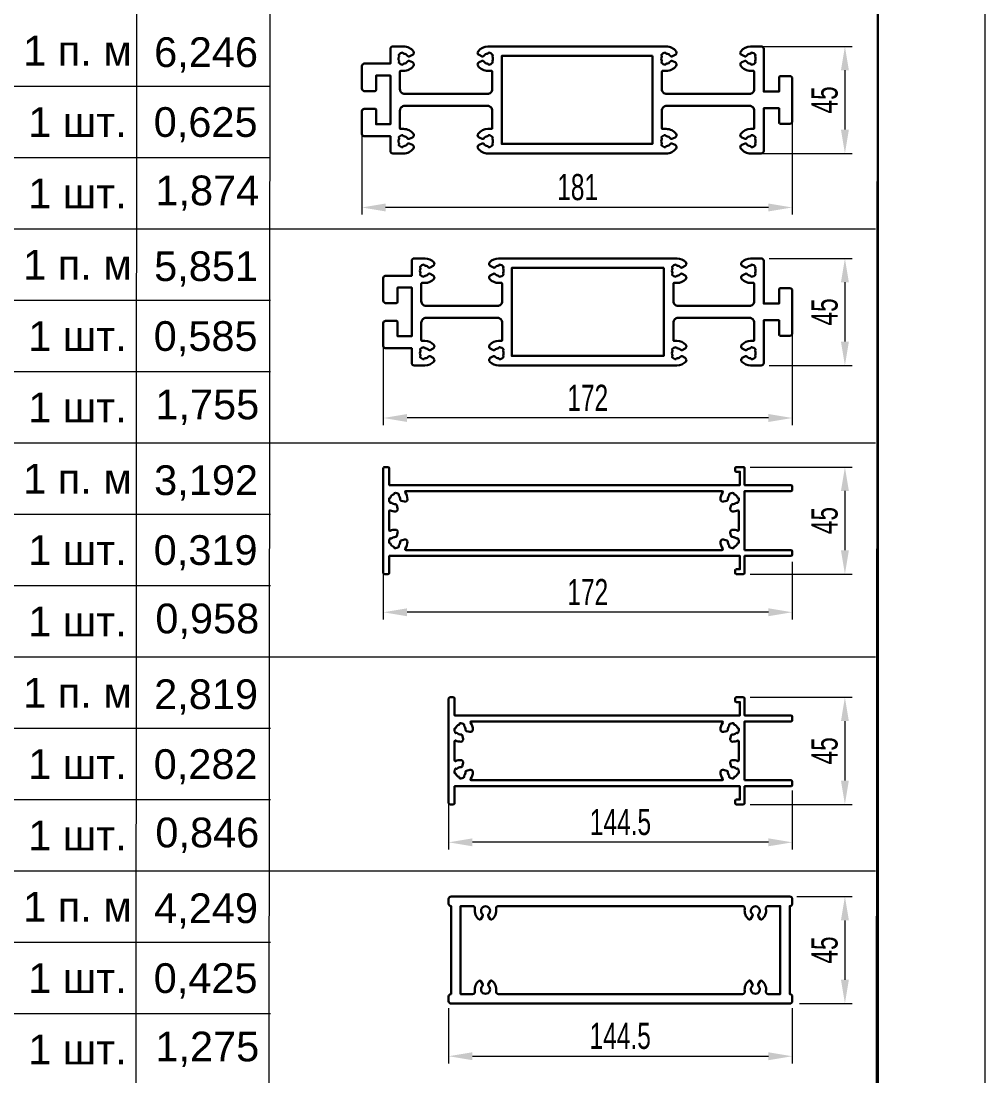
# Model space of a CAD drawing. Extents: x -37 to 4620, y -49 to 348.
# Drawn here: x 532.9 to 614, y 87.7 to 176.4 of the extents above; entities that cross this region are included whole.
import ezdxf

# ---------------------------------------------------------------- set-up
doc = ezdxf.new("R2010")
doc.units = 0
doc.header["$LTSCALE"] = 5
doc.layers.get('0').update_dxf_attribs({"linetype": 'CONTINUOUS', "lineweight": 30})
doc.layers.get('DEFPOINTS').update_dxf_attribs({"linetype": 'CONTINUOUS'})
for name, color, linetype, lineweight in [('4', 160, 'CONTINUOUS', 18), ('Рамки', 1, 'CONTINUOUS', 15), ('Текстовый', 7, 'CONTINUOUS', 9)]:
    doc.layers.add(name, color=color, linetype=linetype, lineweight=lineweight)
doc.layers.add('Скрытые', color=14, linetype='CONTINUOUS', plot=False)
doc.styles.add('22', font='RUSS.SHX', dxfattribs={"width": 0.7, "height": 2.2})
doc.styles.add('4', font='RUSS.shx', dxfattribs={"width": 0.7, "height": 3.5})
doc.styles.add('Каталожный', font='arial.ttf', dxfattribs={"height": 2.5})
doc.dimstyles.new('MX1$0', dxfattribs={"dimtxt": 2.5, "dimasz": 3, "dimexe": 1.3, "dimexo": 0.6, "dimgap": 0.6, "dimtad": 1, "dimdsep": 46, "dimtxsty": '4', "dimcen": 0, "dimclrd": 256, "dimclre": 256, "dimclrt": 256, "dimaunit": 1, "dimadec": 0, "dimazin": 0, "dimtfac": 1, "dimtmove": 0, "dimatfit": 3, "dimfxl": 1, "dimtvp": 1, "dimtolj": 1, "dimlwd": -1, "dimlwe": -1, "dimarcsym": 0})

# ---------------------------------------------------------------- blocks, each defined once
blk = doc.blocks.new('*D101')
at = {"layer": '4', "transparency": 16777216}
for p, q in [((597.789, 167.742), (597.789, 160.17)), ((561.589, 167.065), (561.589, 160.17)), ((595.789, 160.77), (563.589, 160.77))]:
    blk.add_line(p, q, dxfattribs=at)
for points in [[(563.589, 161.103), (563.589, 160.436), (561.589, 160.77)], [(595.789, 161.103), (595.789, 160.436), (597.789, 160.77)]]:
    blk.add_solid(points, dxfattribs=at)
at = {"layer": 'DEFPOINTS', "color": 0, "transparency": 16777216}
for p in [(597.789, 168.342), (561.589, 167.665), (561.589, 160.77)]:
    blk.add_point(p, dxfattribs=at)
at = {"layer": '4', "transparency": 16777216, "insert": (579.739, 162.47), "char_height": 2.2, "attachment_point": 5, "style": '22'}
blk.add_mtext('\\A1;181', dxfattribs=at)
blk = doc.blocks.new('*D102')
at = {"layer": '4', "transparency": 16777216}
for p, q in [((595.339, 174.315), (602.823, 174.315)), ((602.223, 172.315), (602.223, 167.315)), ((595.249, 165.315), (602.823, 165.315))]:
    blk.add_line(p, q, dxfattribs=at)
for points in [[(601.89, 172.315), (602.556, 172.315), (602.223, 174.315)], [(601.89, 167.315), (602.556, 167.315), (602.223, 165.315)]]:
    blk.add_solid(points, dxfattribs=at)
at = {"layer": 'DEFPOINTS', "color": 0, "transparency": 16777216}
for p in [(594.739, 174.315), (594.649, 165.315), (602.223, 165.315)]:
    blk.add_point(p, dxfattribs=at)
at = {"layer": '4', "transparency": 16777216, "insert": (600.523, 169.815), "char_height": 2.2, "attachment_point": 5, "rotation": 90, "style": '22'}
blk.add_mtext('\\A1;45', dxfattribs=at)
blk = doc.blocks.new('*D103')
at = {"layer": '4', "transparency": 16777216}
for p, q in [((597.789, 150.083), (597.789, 142.464)), ((563.389, 149.484), (563.389, 142.464)), ((595.789, 143.064), (565.389, 143.064))]:
    blk.add_line(p, q, dxfattribs=at)
for points in [[(565.389, 143.397), (565.389, 142.73), (563.389, 143.064)], [(595.789, 143.397), (595.789, 142.73), (597.789, 143.064)]]:
    blk.add_solid(points, dxfattribs=at)
at = {"layer": 'DEFPOINTS', "color": 0, "transparency": 16777216}
for p in [(563.389, 150.084), (597.789, 150.683), (563.389, 143.064)]:
    blk.add_point(p, dxfattribs=at)
at = {"layer": '4', "transparency": 16777216, "insert": (580.589, 144.764), "char_height": 2.2, "attachment_point": 5, "style": '22'}
blk.add_mtext('\\A1;172', dxfattribs=at)
blk = doc.blocks.new('*D61')
at = {"layer": '4', "transparency": 16777216}
for p, q in [((595.84, 156.484), (602.823, 156.484)), ((602.223, 154.484), (602.223, 149.484)), ((595.84, 147.484), (602.823, 147.484))]:
    blk.add_line(p, q, dxfattribs=at)
for points in [[(601.89, 154.484), (602.556, 154.484), (602.223, 156.484)], [(601.89, 149.484), (602.556, 149.484), (602.223, 147.484)]]:
    blk.add_solid(points, dxfattribs=at)
at = {"layer": 'DEFPOINTS', "color": 0, "transparency": 16777216}
for p in [(595.24, 156.484), (595.24, 147.484), (602.223, 147.484)]:
    blk.add_point(p, dxfattribs=at)
at = {"layer": '4', "transparency": 16777216, "insert": (600.523, 151.984), "char_height": 2.2, "attachment_point": 5, "rotation": 90, "style": '22'}
blk.add_mtext('\\A1;45', dxfattribs=at)
blk = doc.blocks.new('*D62')
at = {"layer": '4', "transparency": 16777216}
for p, q in [((568.889, 93.415), (568.889, 88.786)), ((597.789, 93.415), (597.789, 88.786)), ((570.889, 89.386), (595.789, 89.386))]:
    blk.add_line(p, q, dxfattribs=at)
for points in [[(570.889, 89.719), (570.889, 89.052), (568.889, 89.386)], [(595.789, 89.719), (595.789, 89.052), (597.789, 89.386)]]:
    blk.add_solid(points, dxfattribs=at)
at = {"layer": 'DEFPOINTS', "color": 0, "transparency": 16777216}
for p in [(568.889, 94.015), (597.789, 94.015), (597.789, 89.386)]:
    blk.add_point(p, dxfattribs=at)
at = {"layer": '4', "transparency": 16777216, "insert": (583.32, 91.086), "char_height": 2.2, "attachment_point": 5, "style": '22'}
blk.add_mtext('\\A1;144.5', dxfattribs=at)
blk = doc.blocks.new('*D63')
at = {"layer": '4', "transparency": 16777216}
for p, q in [((598.189, 102.815), (602.823, 102.815)), ((602.223, 100.815), (602.223, 95.815)), ((598.389, 93.815), (602.823, 93.815))]:
    blk.add_line(p, q, dxfattribs=at)
for points in [[(601.89, 100.815), (602.556, 100.815), (602.223, 102.815)], [(601.89, 95.815), (602.556, 95.815), (602.223, 93.815)]]:
    blk.add_solid(points, dxfattribs=at)
at = {"layer": 'DEFPOINTS', "color": 0, "transparency": 16777216}
for p in [(597.589, 102.815), (597.789, 93.815), (602.223, 93.815)]:
    blk.add_point(p, dxfattribs=at)
at = {"layer": '4', "transparency": 16777216, "insert": (600.523, 98.315), "char_height": 2.2, "attachment_point": 5, "rotation": 90, "style": '22'}
blk.add_mtext('\\A1;45', dxfattribs=at)
blk = doc.blocks.new('*D66')
at = {"layer": '4', "transparency": 16777216}
for p, q in [((594.239, 138.938), (602.823, 138.938)), ((602.223, 136.938), (602.223, 131.938)), ((594.239, 129.938), (602.823, 129.938))]:
    blk.add_line(p, q, dxfattribs=at)
for points in [[(601.89, 136.938), (602.556, 136.938), (602.223, 138.938)], [(601.89, 131.938), (602.556, 131.938), (602.223, 129.938)]]:
    blk.add_solid(points, dxfattribs=at)
at = {"layer": 'DEFPOINTS', "color": 0, "transparency": 16777216}
for p in [(593.639, 138.938), (593.639, 129.938), (602.223, 129.938)]:
    blk.add_point(p, dxfattribs=at)
at = {"layer": '4', "transparency": 16777216, "insert": (600.523, 134.438), "char_height": 2.2, "attachment_point": 5, "rotation": 90, "style": '22'}
blk.add_mtext('\\A1;45', dxfattribs=at)
blk = doc.blocks.new('*D67')
at = {"layer": '4', "transparency": 16777216}
for p, q in [((597.789, 130.958), (597.789, 126.125)), ((563.389, 130.172), (563.389, 126.125)), ((595.789, 126.725), (565.389, 126.725))]:
    blk.add_line(p, q, dxfattribs=at)
for points in [[(565.389, 127.058), (565.389, 126.392), (563.389, 126.725)], [(595.789, 127.058), (595.789, 126.392), (597.789, 126.725)]]:
    blk.add_solid(points, dxfattribs=at)
at = {"layer": 'DEFPOINTS', "color": 0, "transparency": 16777216}
for p in [(597.789, 131.558), (563.389, 130.772), (563.389, 126.725)]:
    blk.add_point(p, dxfattribs=at)
at = {"layer": '4', "transparency": 16777216, "insert": (580.589, 128.425), "char_height": 2.2, "attachment_point": 5, "style": '22'}
blk.add_mtext('\\A1;172', dxfattribs=at)
blk = doc.blocks.new('*D68')
at = {"layer": '4', "transparency": 16777216}
for p, q in [((594.239, 119.571), (602.823, 119.571)), ((602.223, 117.571), (602.223, 112.571)), ((594.239, 110.571), (602.823, 110.571))]:
    blk.add_line(p, q, dxfattribs=at)
for points in [[(601.89, 117.571), (602.556, 117.571), (602.223, 119.571)], [(601.89, 112.571), (602.556, 112.571), (602.223, 110.571)]]:
    blk.add_solid(points, dxfattribs=at)
at = {"layer": 'DEFPOINTS', "color": 0, "transparency": 16777216}
for p in [(593.639, 119.571), (593.639, 110.571), (602.223, 110.571)]:
    blk.add_point(p, dxfattribs=at)
at = {"layer": '4', "transparency": 16777216, "insert": (600.523, 115.071), "char_height": 2.2, "attachment_point": 5, "rotation": 90, "style": '22'}
blk.add_mtext('\\A1;45', dxfattribs=at)
blk = doc.blocks.new('*D69')
at = {"layer": '4', "transparency": 16777216}
for p, q in [((597.789, 111.741), (597.789, 106.776)), ((568.889, 110.805), (568.889, 106.776)), ((595.789, 107.376), (570.889, 107.376))]:
    blk.add_line(p, q, dxfattribs=at)
for points in [[(570.889, 107.709), (570.889, 107.043), (568.889, 107.376)], [(595.789, 107.709), (595.789, 107.043), (597.789, 107.376)]]:
    blk.add_solid(points, dxfattribs=at)
at = {"layer": 'DEFPOINTS', "color": 0, "transparency": 16777216}
for p in [(597.789, 112.341), (568.889, 111.405), (568.889, 107.376)]:
    blk.add_point(p, dxfattribs=at)
at = {"layer": '4', "transparency": 16777216, "insert": (583.339, 109.076), "char_height": 2.2, "attachment_point": 5, "style": '22'}
blk.add_mtext('\\A1;144.5', dxfattribs=at)

msp = doc.modelspace()

# ---------------------------------------------------------------- linework, layer by layer
msp.add_lwpolyline([(572.189, 165.315), (587.189, 165.315, 0.238033), (588.018, 165.734, 0.487427), (587.934, 166.037), (587.661, 166.15, 0.358606), (587.539, 166.113, -0.238304), (587.21, 165.926, 0.25491), (587.161, 165.896), (587.123, 165.83, -0.2), (586.776, 166.03), (586.814, 166.096, 0.25491), (586.816, 166.153, -0.241952), (586.816, 166.537, 0.25491), (586.814, 166.595), (586.776, 166.661, -0.2), (587.123, 166.861), (587.161, 166.795, 0.25491), (587.21, 166.765, -0.238304), (587.539, 166.578, 0.358606), (587.661, 166.541), (587.934, 166.654, 0.487427), (588.018, 166.957, 0.238033), (587.189, 167.375), (586.885, 167.375, -0.414214), (586.825, 167.435), (586.825, 168.915, -0.414214), (587.225, 169.315), (594.189, 169.315, -0.414214), (594.589, 168.915), (594.589, 167.435, -0.414214), (594.529, 167.375), (594.289, 167.375, 0.238033), (593.461, 166.957, 0.487427), (593.545, 166.654), (593.818, 166.541, 0.358606), (593.939, 166.578, -0.238304), (594.269, 166.765, 0.25491), (594.318, 166.795), (594.356, 166.861, -0.2), (594.703, 166.661), (594.664, 166.595, 0.25491), (594.663, 166.537, -0.241952), (594.663, 166.153, 0.25491), (594.664, 166.096), (594.703, 166.03, -0.2), (594.356, 165.83), (594.318, 165.896, 0.25491), (594.269, 165.926, -0.238304), (593.939, 166.113, 0.358606), (593.818, 166.15), (593.545, 166.037, 0.487427), (593.461, 165.734, 0.238033), (594.289, 165.315), (595.189, 165.315, 0.414214), (595.389, 165.515), (595.389, 169.115), (596.689, 169.115), (596.689, 167.915, 0.414214), (596.789, 167.815), (597.589, 167.815, 0.414214), (597.789, 168.015), (597.789, 171.615, 0.414214), (597.589, 171.815), (596.789, 171.815, 0.414214), (596.689, 171.715), (596.689, 170.515), (595.389, 170.515), (595.389, 174.115, 0.414214), (595.189, 174.315), (594.289, 174.315, 0.238033), (593.461, 173.897, 0.487427), (593.545, 173.594), (593.818, 173.481, 0.358606), (593.939, 173.518, -0.238304), (594.269, 173.705, 0.25491), (594.318, 173.735), (594.356, 173.801, -0.2), (594.703, 173.601), (594.664, 173.535, 0.25491), (594.663, 173.477, -0.241952), (594.663, 173.093, 0.25491), (594.664, 173.036), (594.703, 172.97, -0.2), (594.356, 172.77), (594.318, 172.836, 0.25491), (594.269, 172.866, -0.238304), (593.939, 173.053, 0.358606), (593.818, 173.09), (593.545, 172.977, 0.487427), (593.461, 172.674, 0.238033), (594.289, 172.255), (594.529, 172.255, -0.414214), (594.589, 172.195), (594.589, 170.715, -0.414214), (594.189, 170.315), (587.225, 170.315, -0.414214), (586.825, 170.715), (586.825, 172.195, -0.414214), (586.885, 172.255), (587.189, 172.255, 0.238033), (588.018, 172.674, 0.487427), (587.934, 172.977), (587.661, 173.09, 0.358606), (587.539, 173.053, -0.238304), (587.21, 172.866, 0.25491), (587.161, 172.836), (587.123, 172.77, -0.2), (586.776, 172.97), (586.814, 173.036, 0.25491), (586.816, 173.093, -0.241952), (586.816, 173.477, 0.25491), (586.814, 173.535), (586.776, 173.601, -0.2), (587.123, 173.801), (587.161, 173.735, 0.25491), (587.21, 173.705, -0.238304), (587.539, 173.518, 0.358606), (587.661, 173.481), (587.934, 173.594, 0.487427), (588.018, 173.897, 0.238033), (587.189, 174.315), (572.189, 174.315, 0.238033), (571.361, 173.897, 0.487427), (571.445, 173.594), (571.718, 173.481, 0.358606), (571.839, 173.518, -0.238304), (572.169, 173.705, 0.25491), (572.218, 173.735), (572.256, 173.801, -0.2), (572.603, 173.601), (572.564, 173.535, 0.25491), (572.563, 173.477, -0.241952), (572.563, 173.093, 0.25491), (572.564, 173.036), (572.603, 172.97, -0.2), (572.256, 172.77), (572.218, 172.836, 0.25491), (572.169, 172.866, -0.238304), (571.839, 173.053, 0.358606), (571.718, 173.09), (571.445, 172.977, 0.487427), (571.361, 172.674, 0.238033), (572.189, 172.255), (572.494, 172.255, -0.414214), (572.554, 172.195), (572.554, 170.715, -0.414214), (572.154, 170.315), (565.189, 170.315, -0.414214), (564.789, 170.715), (564.789, 172.195, -0.414214), (564.849, 172.255), (565.089, 172.255, 0.238033), (565.918, 172.674, 0.487427), (565.834, 172.977), (565.561, 173.09, 0.358606), (565.439, 173.053, -0.238304), (565.11, 172.866, 0.25491), (565.061, 172.836), (565.023, 172.77, -0.2), (564.676, 172.97), (564.714, 173.036, 0.25491), (564.716, 173.093, -0.241952), (564.716, 173.477, 0.25491), (564.714, 173.535), (564.676, 173.601, -0.2), (565.023, 173.801), (565.061, 173.735, 0.25491), (565.11, 173.705, -0.238304), (565.439, 173.518, 0.358606), (565.561, 173.481), (565.834, 173.594, 0.487427), (565.918, 173.897, 0.238033), (565.089, 174.315), (564.189, 174.315, 0.414214), (563.989, 174.115), (563.989, 172.865), (561.789, 172.865, 0.414214), (561.589, 172.665), (561.589, 170.765, 0.414214), (561.789, 170.565), (562.689, 170.565, 0.414214), (562.789, 170.665), (562.789, 171.865), (563.989, 171.865), (563.989, 167.765), (562.789, 167.765), (562.789, 168.965, 0.414214), (562.689, 169.065), (561.789, 169.065, 0.414214), (561.589, 168.865), (561.589, 166.965, 0.414214), (561.789, 166.765), (563.989, 166.765), (563.989, 165.515, 0.414214), (564.189, 165.315), (565.089, 165.315, 0.238033), (565.918, 165.734, 0.487427), (565.834, 166.037), (565.561, 166.15, 0.358606), (565.439, 166.113, -0.238304), (565.11, 165.926, 0.25491), (565.061, 165.896), (565.023, 165.83, -0.2), (564.676, 166.03), (564.714, 166.096, 0.25491), (564.716, 166.153, -0.241952), (564.716, 166.537, 0.25491), (564.714, 166.595), (564.676, 166.661, -0.2), (565.023, 166.861), (565.061, 166.795, 0.25491), (565.11, 166.765, -0.238304), (565.439, 166.578, 0.358606), (565.561, 166.541), (565.834, 166.654, 0.487427), (565.918, 166.957, 0.238033), (565.089, 167.375), (564.849, 167.375, -0.414214), (564.789, 167.435), (564.789, 168.915, -0.414214), (565.189, 169.315), (572.154, 169.315, -0.414214), (572.554, 168.915), (572.554, 167.435, -0.414214), (572.494, 167.375), (572.189, 167.375, 0.238033), (571.361, 166.957, 0.487427), (571.445, 166.654), (571.718, 166.541, 0.358606), (571.839, 166.578, -0.238304), (572.169, 166.765, 0.25491), (572.218, 166.795), (572.256, 166.861, -0.2), (572.603, 166.661), (572.564, 166.595, 0.25491), (572.563, 166.537, -0.241952), (572.563, 166.153, 0.25491), (572.564, 166.096), (572.603, 166.03, -0.2), (572.256, 165.83), (572.218, 165.896, 0.25491), (572.169, 165.926, -0.238304), (571.839, 166.113, 0.358606), (571.718, 166.15), (571.445, 166.037, 0.487427), (571.361, 165.734, 0.238033), (572.189, 165.315)], format="xyb")
for points in [[(586.025, 173.515), (586.025, 166.115), (573.354, 166.115), (573.354, 173.515), (573.354, 173.515)], [(586.989, 155.684), (586.989, 148.284), (574.189, 148.284), (574.189, 155.684), (574.189, 155.684)]]:
    msp.add_lwpolyline(points, close=True)
for points in [[(594.703, 155.77), (594.664, 155.703, 0.25491), (594.663, 155.646, -0.241952), (594.663, 155.262, 0.25491), (594.664, 155.204), (594.703, 155.138, -0.2), (594.356, 154.938), (594.318, 155.004, 0.25491), (594.269, 155.034, -0.203976), (593.973, 155.178, 0.358606), (593.847, 155.199), (593.592, 155.051, 0.487427), (593.548, 154.739, 0.203709), (594.289, 154.424), (594.529, 154.424, -0.414214), (594.589, 154.364), (594.589, 152.884, -0.414214), (594.189, 152.484), (588.189, 152.484, -0.414214), (587.789, 152.884), (587.789, 154.364, -0.414214), (587.849, 154.424), (588.089, 154.424, 0.203709), (588.831, 154.739, 0.487427), (588.787, 155.051), (588.531, 155.199, 0.358606), (588.406, 155.178, -0.203976), (588.11, 155.034, 0.25491), (588.061, 155.004), (588.023, 154.938, -0.2), (587.676, 155.138), (587.714, 155.204, 0.25491), (587.716, 155.262, -0.241952), (587.716, 155.646, 0.25491), (587.714, 155.703), (587.676, 155.77, -0.2), (588.023, 155.97), (588.061, 155.903, 0.25491), (588.11, 155.873, -0.203976), (588.406, 155.73, 0.358606), (588.531, 155.709), (588.787, 155.857, 0.487427), (588.831, 156.169, 0.203709), (588.089, 156.484), (573.089, 156.484, 0.203709), (572.348, 156.169, 0.487427), (572.392, 155.857), (572.647, 155.709, 0.358606), (572.773, 155.73, -0.203976), (573.069, 155.873, 0.25491), (573.118, 155.903), (573.156, 155.97, -0.2), (573.503, 155.77), (573.464, 155.703, 0.25491), (573.463, 155.646, -0.241952), (573.463, 155.262, 0.25491), (573.464, 155.204), (573.503, 155.138, -0.2), (573.156, 154.938), (573.118, 155.004, 0.25491), (573.069, 155.034, -0.203976), (572.773, 155.178, 0.358606), (572.647, 155.199), (572.392, 155.051, 0.487427), (572.348, 154.739, 0.203709), (573.089, 154.424), (573.329, 154.424, -0.414214), (573.389, 154.364), (573.389, 152.884, -0.414214), (572.989, 152.484), (566.989, 152.484, -0.414214), (566.589, 152.884), (566.589, 154.364, -0.414214), (566.649, 154.424), (566.889, 154.424, 0.203709), (567.631, 154.739, 0.487427), (567.587, 155.051), (567.331, 155.199, 0.358606), (567.206, 155.178, -0.203976), (566.91, 155.034, 0.25491), (566.861, 155.004), (566.823, 154.938, -0.2), (566.476, 155.138), (566.514, 155.204, 0.25491), (566.516, 155.262, -0.241952), (566.516, 155.646, 0.25491), (566.514, 155.703), (566.476, 155.77, -0.2), (566.823, 155.97), (566.861, 155.903, 0.25491), (566.91, 155.873, -0.203976), (567.206, 155.73, 0.358606), (567.331, 155.709), (567.587, 155.857, 0.487427), (567.631, 156.169, 0.203709), (566.889, 156.484), (565.989, 156.484, 0.414214), (565.789, 156.284), (565.789, 155.034), (563.589, 155.034, 0.414214), (563.389, 154.834), (563.389, 152.934, 0.414214), (563.589, 152.734), (564.489, 152.734, 0.414214), (564.589, 152.834), (564.589, 154.034), (565.789, 154.034), (565.789, 149.934), (564.589, 149.934), (564.589, 151.134, 0.414214), (564.489, 151.234), (563.589, 151.234, 0.414214), (563.389, 151.034), (563.389, 149.134, 0.414214), (563.589, 148.934), (565.789, 148.934), (565.789, 147.684, 0.414214), (565.989, 147.484), (566.889, 147.484, 0.203709), (567.631, 147.799, 0.487427), (567.587, 148.111), (567.331, 148.259, 0.358606), (567.206, 148.238, -0.203976), (566.91, 148.094, 0.25491), (566.861, 148.064), (566.823, 147.998, -0.2), (566.476, 148.198), (566.514, 148.264, 0.25491), (566.516, 148.322, -0.241952), (566.516, 148.706, 0.25491), (566.514, 148.763), (566.476, 148.83, -0.2), (566.823, 149.03), (566.861, 148.963, 0.25491), (566.91, 148.933, -0.203976), (567.206, 148.79, 0.358606), (567.331, 148.769), (567.587, 148.917, 0.487427), (567.631, 149.229, 0.203709), (566.889, 149.544), (566.649, 149.544, -0.414214), (566.589, 149.604), (566.589, 151.084, -0.414214), (566.989, 151.484), (572.989, 151.484, -0.414214), (573.389, 151.084), (573.389, 149.604, -0.414214), (573.329, 149.544), (573.089, 149.544, 0.203709), (572.348, 149.229, 0.487427), (572.392, 148.917), (572.647, 148.769, 0.358606), (572.773, 148.79, -0.203976), (573.069, 148.933, 0.25491), (573.118, 148.963), (573.156, 149.03, -0.2), (573.503, 148.83), (573.464, 148.763, 0.25491), (573.463, 148.706, -0.241952), (573.463, 148.322, 0.25491), (573.464, 148.264), (573.503, 148.198, -0.2), (573.156, 147.998), (573.118, 148.064, 0.25491), (573.069, 148.094, -0.203976), (572.773, 148.238, 0.358606), (572.647, 148.259), (572.392, 148.111, 0.487427), (572.348, 147.799, 0.203709), (573.089, 147.484), (588.089, 147.484, 0.203709), (588.831, 147.799, 0.487427), (588.787, 148.111), (588.531, 148.259, 0.358606), (588.406, 148.238, -0.203976), (588.11, 148.094, 0.25491), (588.061, 148.064), (588.023, 147.998, -0.2), (587.676, 148.198), (587.714, 148.264, 0.25491), (587.716, 148.322, -0.241952), (587.716, 148.706, 0.25491), (587.714, 148.763), (587.676, 148.83, -0.2), (588.023, 149.03), (588.061, 148.963, 0.25491), (588.11, 148.933, -0.203976), (588.406, 148.79, 0.358606), (588.531, 148.769), (588.787, 148.917, 0.487427), (588.831, 149.229, 0.203709), (588.089, 149.544), (587.849, 149.544, -0.414214), (587.789, 149.604), (587.789, 151.084, -0.414214), (588.189, 151.484), (594.189, 151.484, -0.414214), (594.589, 151.084), (594.589, 149.604, -0.414214), (594.529, 149.544), (594.289, 149.544, 0.203709), (593.548, 149.229, 0.487427), (593.592, 148.917), (593.847, 148.769, 0.358606), (593.973, 148.79, -0.203976), (594.269, 148.933, 0.25491), (594.318, 148.963), (594.356, 149.03, -0.2), (594.703, 148.83), (594.664, 148.763, 0.25491), (594.663, 148.706, -0.241952), (594.663, 148.322, 0.25491), (594.664, 148.264), (594.703, 148.198, -0.2), (594.356, 147.998), (594.318, 148.064, 0.25491), (594.269, 148.094, -0.203976), (593.973, 148.238, 0.358606), (593.847, 148.259), (593.592, 148.111, 0.487427), (593.548, 147.799, 0.203709), (594.289, 147.484), (595.189, 147.484, 0.414214), (595.389, 147.684), (595.389, 151.284), (596.689, 151.284), (596.689, 150.084, 0.414214), (596.789, 149.984), (597.589, 149.984, 0.414214), (597.789, 150.184), (597.789, 153.784, 0.414214), (597.589, 153.984), (596.789, 153.984, 0.414214), (596.689, 153.884), (596.689, 152.684), (595.389, 152.684), (595.389, 156.284, 0.414214), (595.189, 156.484), (594.289, 156.484, 0.203709), (593.548, 156.169, 0.487427), (593.592, 155.857), (593.847, 155.709, 0.358606), (593.973, 155.73, -0.203976), (594.269, 155.873, 0.25491), (594.318, 155.903), (594.356, 155.97, -0.2)], [(593.789, 131.958), (593.789, 136.918), (597.689, 136.918, 0.414214), (597.789, 137.018), (597.789, 137.318, 0.414214), (597.689, 137.418), (593.789, 137.418), (593.789, 138.838, 0.414214), (593.689, 138.938), (593.089, 138.938, 0.414214), (592.989, 138.838), (592.989, 138.638, 0.414214), (593.089, 138.538), (593.389, 138.538), (593.389, 137.418), (563.889, 137.418), (563.889, 138.838, 0.414214), (563.789, 138.938), (563.489, 138.938, 0.414214), (563.389, 138.838), (563.389, 130.038, 0.414214), (563.489, 129.938), (563.789, 129.938, 0.414214), (563.889, 130.038), (563.889, 131.458), (593.389, 131.458), (593.389, 130.338), (593.089, 130.338, 0.414214), (592.989, 130.238), (592.989, 130.038, 0.414214), (593.089, 129.938), (593.689, 129.938, 0.414214), (593.789, 130.038), (593.789, 131.458), (597.689, 131.458, 0.414214), (597.789, 131.558), (597.789, 131.858, 0.414214), (597.689, 131.958)], [(564.882, 132.77, 0.358606), (564.808, 132.667, -0.203976), (564.7, 132.356, 0.25491), (564.687, 132.3), (564.707, 132.226, -0.2), (564.32, 132.122), (564.301, 132.196, 0.25491), (564.261, 132.238, -0.241952), (563.989, 132.51, 0.25491), (563.948, 132.549), (563.874, 132.569, -0.2), (563.977, 132.955), (564.051, 132.935, 0.25491), (564.107, 132.949, -0.203976), (564.418, 133.057, 0.358606), (564.521, 133.131), (564.598, 133.416, 0.487427), (564.408, 133.668, 0.108919), (563.974, 133.58, -0.54187), (563.889, 133.635), (563.889, 135.241, -0.54187), (563.974, 135.296, 0.108919), (564.408, 135.208, 0.487427), (564.598, 135.46), (564.521, 135.745, 0.358606), (564.418, 135.819, -0.203976), (564.107, 135.927, 0.25491), (564.051, 135.94), (563.977, 135.92, -0.2), (563.874, 136.307), (563.948, 136.327, 0.25491), (563.989, 136.366, -0.241952), (564.261, 136.638, 0.25491), (564.301, 136.679), (564.32, 136.753, -0.2), (564.707, 136.65), (564.687, 136.576, 0.25491), (564.7, 136.52, -0.203976), (564.808, 136.209, 0.358606), (564.882, 136.106), (565.167, 136.029, 0.487427), (565.419, 136.219, 0.157149), (565.236, 136.824, -0.604829), (565.286, 136.918), (591.893, 136.918, -0.604829), (591.942, 136.824, 0.157149), (591.759, 136.219, 0.487427), (592.011, 136.029), (592.296, 136.106, 0.358606), (592.37, 136.209, -0.203976), (592.478, 136.52, 0.25491), (592.492, 136.576), (592.472, 136.65, -0.2), (592.858, 136.753), (592.878, 136.679, 0.25491), (592.918, 136.638, -0.241952), (593.189, 136.366, 0.25491), (593.231, 136.327), (593.305, 136.307, -0.2), (593.201, 135.92), (593.127, 135.94, 0.25491), (593.071, 135.927, -0.203976), (592.761, 135.819, 0.358606), (592.657, 135.745), (592.581, 135.46, 0.487427), (592.77, 135.208, 0.108919), (593.205, 135.296, -0.54187), (593.289, 135.241), (593.289, 133.635, -0.54187), (593.205, 133.58, 0.108919), (592.77, 133.668, 0.487427), (592.581, 133.416), (592.657, 133.131, 0.358606), (592.761, 133.057, -0.203976), (593.071, 132.949, 0.25491), (593.127, 132.935), (593.201, 132.955, -0.2), (593.305, 132.569), (593.231, 132.549, 0.25491), (593.189, 132.51, -0.241952), (592.918, 132.238, 0.25491), (592.878, 132.196), (592.858, 132.122, -0.2), (592.472, 132.226), (592.492, 132.3, 0.25491), (592.478, 132.356, -0.203976), (592.37, 132.667, 0.358606), (592.296, 132.77), (592.011, 132.846, 0.487427), (591.759, 132.657, 0.157149), (591.942, 132.052, -0.604829), (591.893, 131.958), (565.286, 131.958, -0.604829), (565.236, 132.052, 0.157149), (565.419, 132.657, 0.487427), (565.167, 132.846)], [(593.789, 112.591), (593.789, 117.551), (597.689, 117.551, 0.414214), (597.789, 117.651), (597.789, 117.951, 0.414214), (597.689, 118.051), (593.789, 118.051), (593.789, 119.471, 0.414214), (593.689, 119.571), (593.089, 119.571, 0.414214), (592.989, 119.471), (592.989, 119.271, 0.414214), (593.089, 119.171), (593.389, 119.171), (593.389, 118.051), (569.389, 118.051), (569.389, 119.471, 0.414214), (569.289, 119.571), (568.989, 119.571, 0.414214), (568.889, 119.471), (568.889, 110.671, 0.414214), (568.989, 110.571), (569.289, 110.571, 0.414214), (569.389, 110.671), (569.389, 112.091), (593.389, 112.091), (593.389, 110.971), (593.089, 110.971, 0.414214), (592.989, 110.871), (592.989, 110.671, 0.414214), (593.089, 110.571), (593.689, 110.571, 0.414214), (593.789, 110.671), (593.789, 112.091), (597.689, 112.091, 0.414214), (597.789, 112.191), (597.789, 112.491, 0.414214), (597.689, 112.591)], [(570.382, 113.403, 0.358606), (570.308, 113.299, -0.203976), (570.2, 112.988, 0.25491), (570.187, 112.933), (570.207, 112.859, -0.2), (569.82, 112.755), (569.801, 112.829, 0.25491), (569.761, 112.871, -0.241952), (569.489, 113.142, 0.25491), (569.448, 113.182), (569.374, 113.202, -0.2), (569.477, 113.588), (569.551, 113.568, 0.25491), (569.607, 113.582, -0.203976), (569.918, 113.69, 0.358606), (570.021, 113.763), (570.098, 114.049, 0.487427), (569.908, 114.3, 0.108919), (569.474, 114.213, -0.54187), (569.389, 114.268), (569.389, 115.873, -0.54187), (569.474, 115.928, 0.108919), (569.908, 115.841, 0.487427), (570.098, 116.092), (570.021, 116.378, 0.358606), (569.918, 116.452, -0.203976), (569.607, 116.559, 0.25491), (569.551, 116.573), (569.477, 116.553, -0.2), (569.374, 116.94), (569.448, 116.959, 0.25491), (569.489, 116.999, -0.241952), (569.761, 117.27, 0.25491), (569.801, 117.312), (569.82, 117.386, -0.2), (570.207, 117.282), (570.187, 117.209, 0.25491), (570.2, 117.153, -0.203976), (570.308, 116.842, 0.358606), (570.382, 116.738), (570.667, 116.662, 0.487427), (570.919, 116.852, 0.157149), (570.736, 117.456, -0.604829), (570.786, 117.551), (591.893, 117.551, -0.604829), (591.942, 117.456, 0.157149), (591.759, 116.852, 0.487427), (592.011, 116.662), (592.296, 116.738, 0.358606), (592.37, 116.842, -0.203976), (592.478, 117.153, 0.25491), (592.492, 117.209), (592.472, 117.282, -0.2), (592.858, 117.386), (592.878, 117.312, 0.25491), (592.918, 117.27, -0.241952), (593.189, 116.999, 0.25491), (593.231, 116.959), (593.305, 116.94, -0.2), (593.201, 116.553), (593.127, 116.573, 0.25491), (593.071, 116.559, -0.203976), (592.761, 116.452, 0.358606), (592.657, 116.378), (592.581, 116.092, 0.487427), (592.77, 115.841, 0.108919), (593.205, 115.928, -0.54187), (593.289, 115.873), (593.289, 114.268, -0.54187), (593.205, 114.213, 0.108919), (592.77, 114.3, 0.487427), (592.581, 114.049), (592.657, 113.763, 0.358606), (592.761, 113.69, -0.203976), (593.071, 113.582, 0.25491), (593.127, 113.568), (593.201, 113.588, -0.2), (593.305, 113.202), (593.231, 113.182, 0.25491), (593.189, 113.142, -0.241952), (592.918, 112.871, 0.25491), (592.878, 112.829), (592.858, 112.755, -0.2), (592.472, 112.859), (592.492, 112.933, 0.25491), (592.478, 112.988, -0.203976), (592.37, 113.299, 0.358606), (592.296, 113.403), (592.011, 113.479, 0.487427), (591.759, 113.29, 0.157149), (591.942, 112.685, -0.604829), (591.893, 112.591), (570.786, 112.591, -0.604829), (570.736, 112.685, 0.157149), (570.919, 113.29, 0.487427), (570.667, 113.479)], [(569.089, 93.815, -0.414214), (568.889, 94.015), (568.889, 94.415, -0.414214), (569.089, 94.615), (569.089, 102.015, -0.414214), (568.889, 102.215), (568.889, 102.615, -0.414214), (569.089, 102.815), (597.589, 102.815, -0.414214), (597.789, 102.615), (597.789, 102.215, -0.414214), (597.589, 102.015), (597.589, 94.615, -0.414214), (597.789, 94.415), (597.789, 94.015, -0.414214), (597.589, 93.815)], [(595.086, 95.702), (594.924, 95.421, 0.353997), (594.944, 95.297, -2.603412), (594.435, 95.297, 0.353997), (594.455, 95.421), (594.292, 95.702, 0.451416), (594.145, 95.732, 0.283419), (593.804, 94.851, -0.468837), (593.608, 94.615), (573.071, 94.615, -0.468837), (572.874, 94.851, 0.283419), (572.533, 95.732, 0.451416), (572.386, 95.702), (572.224, 95.421, 0.353997), (572.244, 95.297, -2.603412), (571.735, 95.297, 0.353997), (571.755, 95.421), (571.592, 95.702, 0.451416), (571.445, 95.732, 0.283419), (571.104, 94.851, -0.468837), (570.908, 94.615), (569.889, 94.615), (569.889, 102.015), (570.908, 102.015, -0.468837), (571.104, 101.778, 0.283419), (571.445, 100.897, 0.451416), (571.592, 100.927), (571.755, 101.208, 0.353997), (571.735, 101.332, -2.603412), (572.244, 101.332, 0.353997), (572.224, 101.208), (572.386, 100.927, 0.451416), (572.533, 100.897, 0.283419), (572.874, 101.778, -0.468837), (573.071, 102.015), (593.608, 102.015, -0.468837), (593.804, 101.778, 0.283419), (594.145, 100.897, 0.451416), (594.292, 100.927), (594.455, 101.208, 0.353997), (594.435, 101.332, -2.603412), (594.944, 101.332, 0.353997), (594.924, 101.208), (595.086, 100.927, 0.451416), (595.233, 100.897, 0.283419), (595.574, 101.778, -0.468837), (595.771, 102.015), (596.789, 102.015), (596.789, 94.615), (595.771, 94.615, -0.468837), (595.574, 94.851, 0.283419), (595.233, 95.732, 0.451416)]]:
    msp.add_lwpolyline(points, format="xyb", close=True)
at = {"layer": '4', "linetype": 'Continuous'}
msp.add_line((614, 297), (614, 0), dxfattribs=at)
at = {"layer": '4'}
for p, q in [((561.589, 167.765), (561.589, 162.317)), ((597.789, 168.342), (597.789, 162.317))]:
    msp.add_line(p, q, dxfattribs=at)
at = {"layer": 'Рамки', "linetype": 'Continuous'}
for p, q in [((553.906, 276.98), (553.709, 14.974)), ((605, 276.981), (604.803, 14.974)), ((542.696, 266.974), (542.51, 14.974)), ((440, 170.973), (553.906, 170.974)), ((440, 164.973), (553.906, 164.974)), ((440, 158.973), (604.803, 158.974)), ((440, 152.973), (553.906, 152.974)), ((440, 146.973), (553.906, 146.974)), ((440, 140.973), (604.803, 140.974)), ((440, 134.973), (553.906, 134.974)), ((440, 128.973), (553.906, 128.974)), ((440, 122.973), (604.803, 122.974)), ((440, 116.973), (553.906, 116.974)), ((440, 110.973), (553.906, 110.974)), ((440, 104.973), (604.803, 104.974)), ((440, 98.973), (553.906, 98.974)), ((440, 92.973), (553.906, 92.974))]:
    msp.add_line(p, q, dxfattribs=at)
at = {"layer": 'Скрытые', "linetype": 'Continuous'}
msp.add_lwpolyline([(440, 10), (440, 287), (605, 287), (605, 10)], close=True, dxfattribs=at)

# ---------------------------------------------------------------- texts
at = {"layer": 'Текстовый', "color": 1, "linetype": 'Continuous', "char_height": 2.5, "attachment_point": 1, "style": 'Каталожный'}
for s, insert, width in [('\\pxqc;1 п. м', (532.451, 175.206), 10.42637), ('\\pxqc;6,246', (542.877, 175.084), 11.20993), ('\\pxqc;1 шт.', (532.451, 169.206), 10.42637), ('\\pxqc;0,625', (544.142, 169.206), 8.60536), ('\\pxqc;1,874', (544.282, 163.454), 8.60536), ('\\pxqc;1 шт.', (532.447, 163.206), 10.42637), ('\\pxqc;1 п. м', (532.451, 157.206), 10.42637), ('\\pxqc;5,851', (542.877, 157.084), 11.20993), ('\\pxqc;1 шт.', (532.451, 151.206), 10.42637), ('\\pxqc;0,585', (544.142, 151.206), 8.60536), ('\\pxqc;1 шт.', (532.447, 145.206), 10.42637), ('\\pxqc;1,755', (544.282, 145.454), 8.60536), ('\\pxqc;1 п. м', (532.451, 139.206), 10.42637), ('\\pxqc;3,192', (542.877, 139.084), 11.20993), ('\\pxqc;1 шт.', (532.451, 133.206), 10.42637), ('\\pxqc;0,319', (544.142, 133.206), 8.60536), ('\\pxqc;1 шт.', (532.447, 127.206), 10.42637), ('\\pxqc;0,958', (544.282, 127.454), 8.60536), ('\\pxqc;1 п. м', (532.451, 121.206), 10.42637), ('\\pxqc;2,819', (542.877, 121.084), 11.20993), ('\\pxqc;1 шт.', (532.451, 115.206), 10.42637), ('\\pxqc;0,282', (544.142, 115.206), 8.60536), ('\\pxqc;1 шт.', (532.447, 109.206), 10.42637), ('\\pxqc;0,846', (544.282, 109.454), 8.60536), ('\\pxqc;1 п. м', (532.451, 103.206), 10.42637), ('\\pxqc;4,249', (542.877, 103.084), 11.20993), ('\\pxqc;1 шт.', (532.451, 97.206), 10.42637), ('\\pxqc;0,425', (544.142, 97.206), 8.60536), ('\\pxqc;1,275', (544.282, 91.454), 8.60536), ('\\pxqc;1 шт.', (532.447, 91.206), 10.42637)]:
    msp.add_mtext(s, dxfattribs=dict(at, insert=insert, width=width))

# ---------------------------------------------------------------- dimensions: what is measured, and where the dimension line sits
at = {"layer": '4'}
for base, p1, p2, angle, picture, middle in [((602.223, 165.315), (594.739, 174.315), (594.649, 165.315), 270, '*D102', (602.223, 169.815)), ((602.223, 93.815), (597.589, 102.815), (597.789, 93.815), 90, '*D63', (602.223, 98.315))]:
    dim = msp.add_linear_dim(base=base, p1=p1, p2=p2, angle=angle, dimstyle='MX1$0', override={"dimtxt": 2, "dimasz": 2, "dimexe": 0.6, "dimdec": 1, "dimlfac": 5, "dimtxsty": '22', "dimtdec": 1}, dxfattribs=at)
    dim.commit()
    dim.dimension.update_dxf_attribs({"geometry": picture, "text_midpoint": middle, "dimtype": 160})
for base, p1, p2, picture, middle in [((561.589, 160.77), (597.789, 168.342), (561.589, 167.665), '*D101', (579.739, 160.77)), ((597.789, 89.386), (568.889, 94.015), (597.789, 94.015), '*D62', (583.32, 89.386))]:
    dim = msp.add_linear_dim(base=base, p1=p1, p2=p2, dimstyle='MX1$0', override={"dimtxt": 2, "dimasz": 2, "dimexe": 0.6, "dimdec": 1, "dimlfac": 5, "dimtxsty": '22', "dimtdec": 1}, dxfattribs=at)
    dim.commit()
    dim.dimension.update_dxf_attribs({"geometry": picture, "text_midpoint": middle, "dimtype": 160})
for base, p1, p2, angle, picture, middle in [((602.223, 147.484), (595.24, 156.484), (595.24, 147.484), 270, '*D61', (600.523, 151.984)), ((563.389, 143.064), (597.789, 150.683), (563.389, 150.084), 0, '*D103', (580.589, 144.764)), ((602.223, 129.938), (593.639, 138.938), (593.639, 129.938), 270, '*D66', (600.523, 134.438)), ((602.223, 110.571), (593.639, 119.571), (593.639, 110.571), 270, '*D68', (600.523, 115.071))]:
    dim = msp.add_linear_dim(base=base, p1=p1, p2=p2, angle=angle, dimstyle='MX1$0', override={"dimtxt": 2, "dimasz": 2, "dimexe": 0.6, "dimdec": 1, "dimlfac": 5, "dimtxsty": '22', "dimtdec": 1}, dxfattribs=at)
    dim.commit()
    dim.dimension.update_dxf_attribs({"geometry": picture, "text_midpoint": middle})
for base, p1, p2, picture, middle in [((563.389, 126.725), (597.789, 131.558), (563.389, 130.772), '*D67', (580.589, 128.425)), ((568.889, 107.376), (597.789, 112.341), (568.889, 111.405), '*D69', (583.339, 109.076))]:
    dim = msp.add_linear_dim(base=base, p1=p1, p2=p2, dimstyle='MX1$0', override={"dimtxt": 2, "dimasz": 2, "dimexe": 0.6, "dimdec": 1, "dimlfac": 5, "dimtxsty": '22', "dimtdec": 1}, dxfattribs=at)
    dim.commit()
    dim.dimension.update_dxf_attribs({"geometry": picture, "text_midpoint": middle})

doc.saveas('drawing.dxf')
